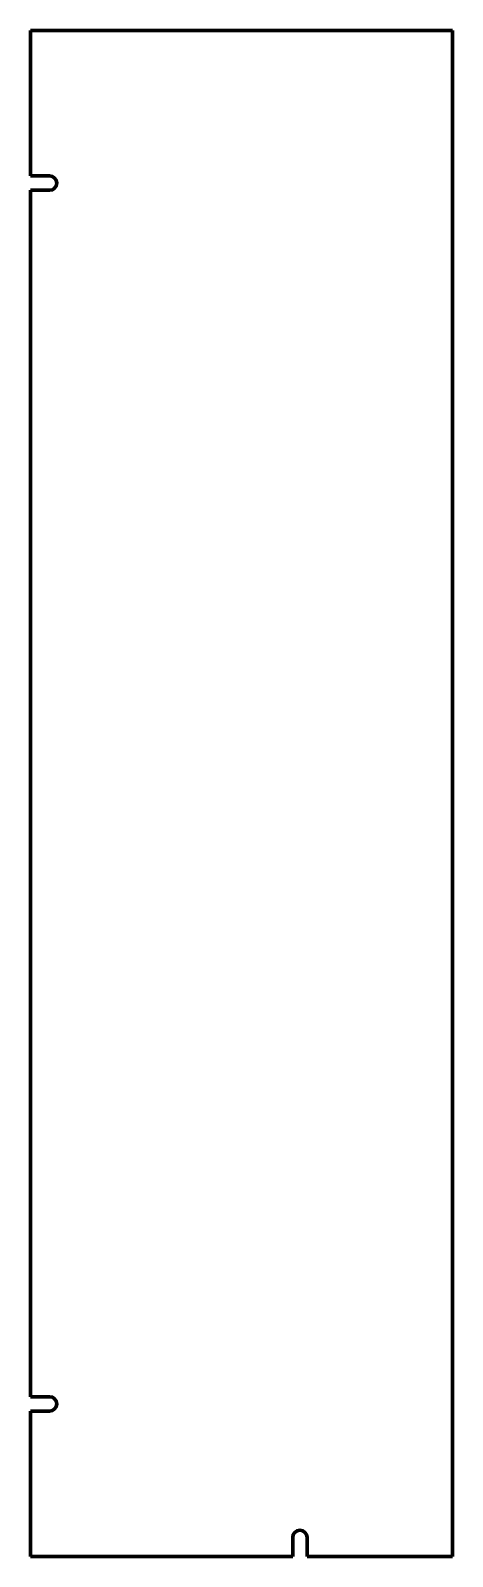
# Model space of a CAD drawing. Header units: inches. Extents: x 0 to 22.1, y 0 to 80.
import ezdxf

# ---------------------------------------------------------------- set-up
doc = ezdxf.new("R2010")
doc.units = ezdxf.units.IN
doc.header["$MEASUREMENT"] = 0
doc.layers.get('0').update_dxf_attribs({"linetype": 'CONTINUOUS'})

msp = doc.modelspace()

# ---------------------------------------------------------------- linework, layer by layer
at = {"color": 7, "lineweight": 90}
for p, q in [((0, 72.375), (0, 80)), ((0, 80), (22.125, 80)), ((22.125, 0), (22.125, 80)), ((0, 72.375), (1, 72.375)), ((0, 8.375), (0, 71.625)), ((0, 71.625), (1, 71.625)), ((0, 8.375), (1, 8.375)), ((0, 0), (0, 7.625)), ((0, 7.625), (1, 7.625)), ((13.75, 0), (13.75, 1)), ((14.5, 0), (14.5, 1)), ((0, 0), (13.75, 0)), ((14.5, 0), (22.125, 0))]:
    msp.add_line(p, q, dxfattribs=at)
for centre, start, end in [((1, 72), 270, 450), ((1, 8), 270, 450), ((14.125, 1), 0, 180)]:
    msp.add_arc(centre, 0.375, start, end, dxfattribs=at)

doc.saveas('drawing.dxf')
